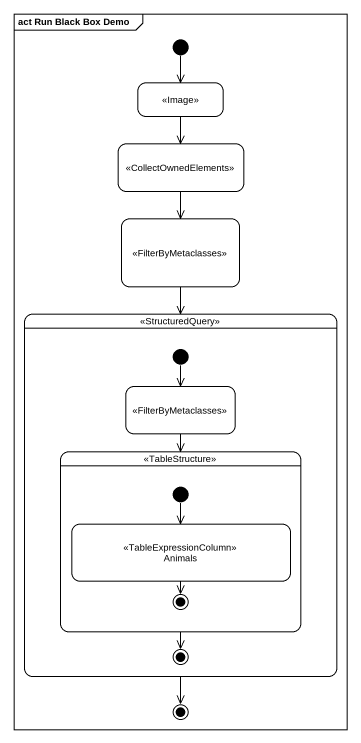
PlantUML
@startuml
mainframe act Run Black Box Demo
hide empty description
state " " as state1 <<Image>>
state " " as state2 <<CollectOwnedElements>>
state " " as state3 <<FilterByMetaclasses>>
state " " as state4 <<StructuredQuery>> {
  state " " as state5 <<FilterByMetaclasses>>
  state " " as state6 <<TableStructure>> {
    state Animals <<TableExpressionColumn>>
    [*] --> Animals
    Animals --> [*]
  }
  [*] --> state5
  state6 --> [*]
}
[*] --> state1
state1 --> state2
state2 --> state3
state3 --> state4
state5 --> state6
state4 --> [*]
@enduml
